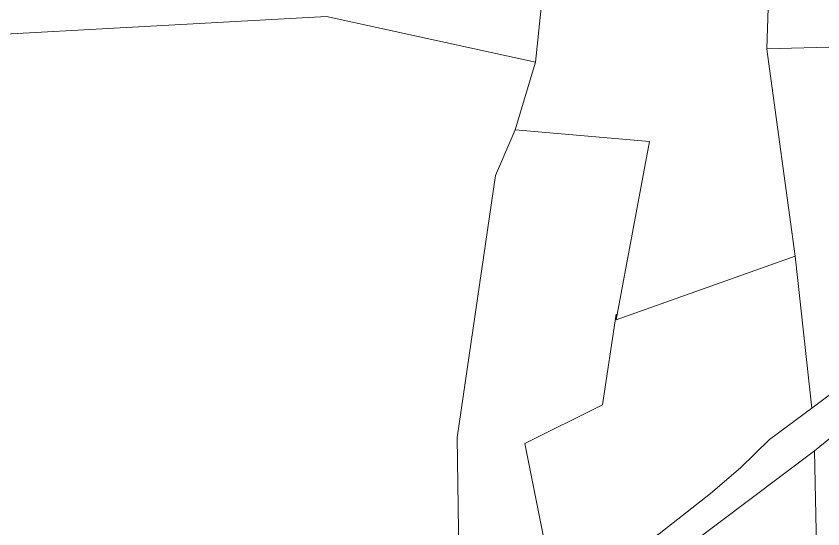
# Model space of a CAD drawing. Header units: millimetres. Extents: x -3245 to 2970, y 1153 to 3965.
# Drawn here: x 446.99 to 490.02, y 2669.99 to 2697.31 of the extents above; entities that cross this region are included whole.
import ezdxf

# ---------------------------------------------------------------- set-up
doc = ezdxf.new("R2010")
doc.units = ezdxf.units.MM
doc.layers.add('2', color=1, linetype='Continuous')
doc.layers.add('4', color=7, linetype='Continuous')

msp = doc.modelspace()

# ---------------------------------------------------------------- linework, layer by layer
at = {"layer": '2', "color": 1, "linetype": 'Continuous', "lineweight": 5}
for p, q in [((473.613, 2691.2486), (480.7668, 2690.6268)), ((480.7668, 2690.6268), (479.0001, 2681.1359)), ((500.9631, 2685.2069), (489.4325, 2676.4146)), ((479.0001, 2681.1359), (488.5443, 2684.5224)), ((488.5443, 2684.5224), (489.4325, 2676.4146)), ((489.5646, 2674.1473), (501.6347, 2683.9225)), ((477.5703, 2665.1301), (489.5646, 2674.1473)), ((490, 2655.5464), (489.5646, 2674.1473))]:
    msp.add_line(p, q, dxfattribs=at)
for points in [[(475.1248, 2698.9693), (474.6974, 2694.8539), (474.6974, 2694.8539), (473.613, 2691.2486)], [(474.6974, 2694.8539), (463.5519, 2697.2919), (435.0657, 2695.728), (434.9303, 2694.3023), (434.8772, 2691.3469), (434.8948, 2688.465), (434.4918, 2684.0077), (434.3905, 2680.7452), (434.2199, 2676.3644), (434.4923, 2673.3252), (434.5475, 2670.3538), (432.4345, 2670.0998)], [(488.5443, 2684.5224), (487.067, 2695.2853), (487.0257, 2695.5727)], [(470.6925, 2662.5143), (470.5173, 2674.851), (472.5608, 2688.8147), (473.613, 2691.2486)], [(475.7664, 2666.357), (474.1212, 2674.5407), (478.2568, 2676.6002), (478.9948, 2681.424)], [(489.4325, 2676.4146), (487.1786, 2674.7508), (485.6233, 2673.2443), (484.0299, 2671.8632), (481.2811, 2669.7216), (478.5969, 2667.9777), (475.7664, 2666.357)]]:
    msp.add_lwpolyline(points, dxfattribs=at)
at = {"layer": '4', "color": 1, "linetype": 'Continuous', "lineweight": 5}
for p, q in [((487.0931, 2697.7537), (487.0257, 2695.5727)), ((487.0257, 2695.5727), (496.8795, 2695.8486))]:
    msp.add_line(p, q, dxfattribs=at)

doc.saveas('drawing.dxf')
